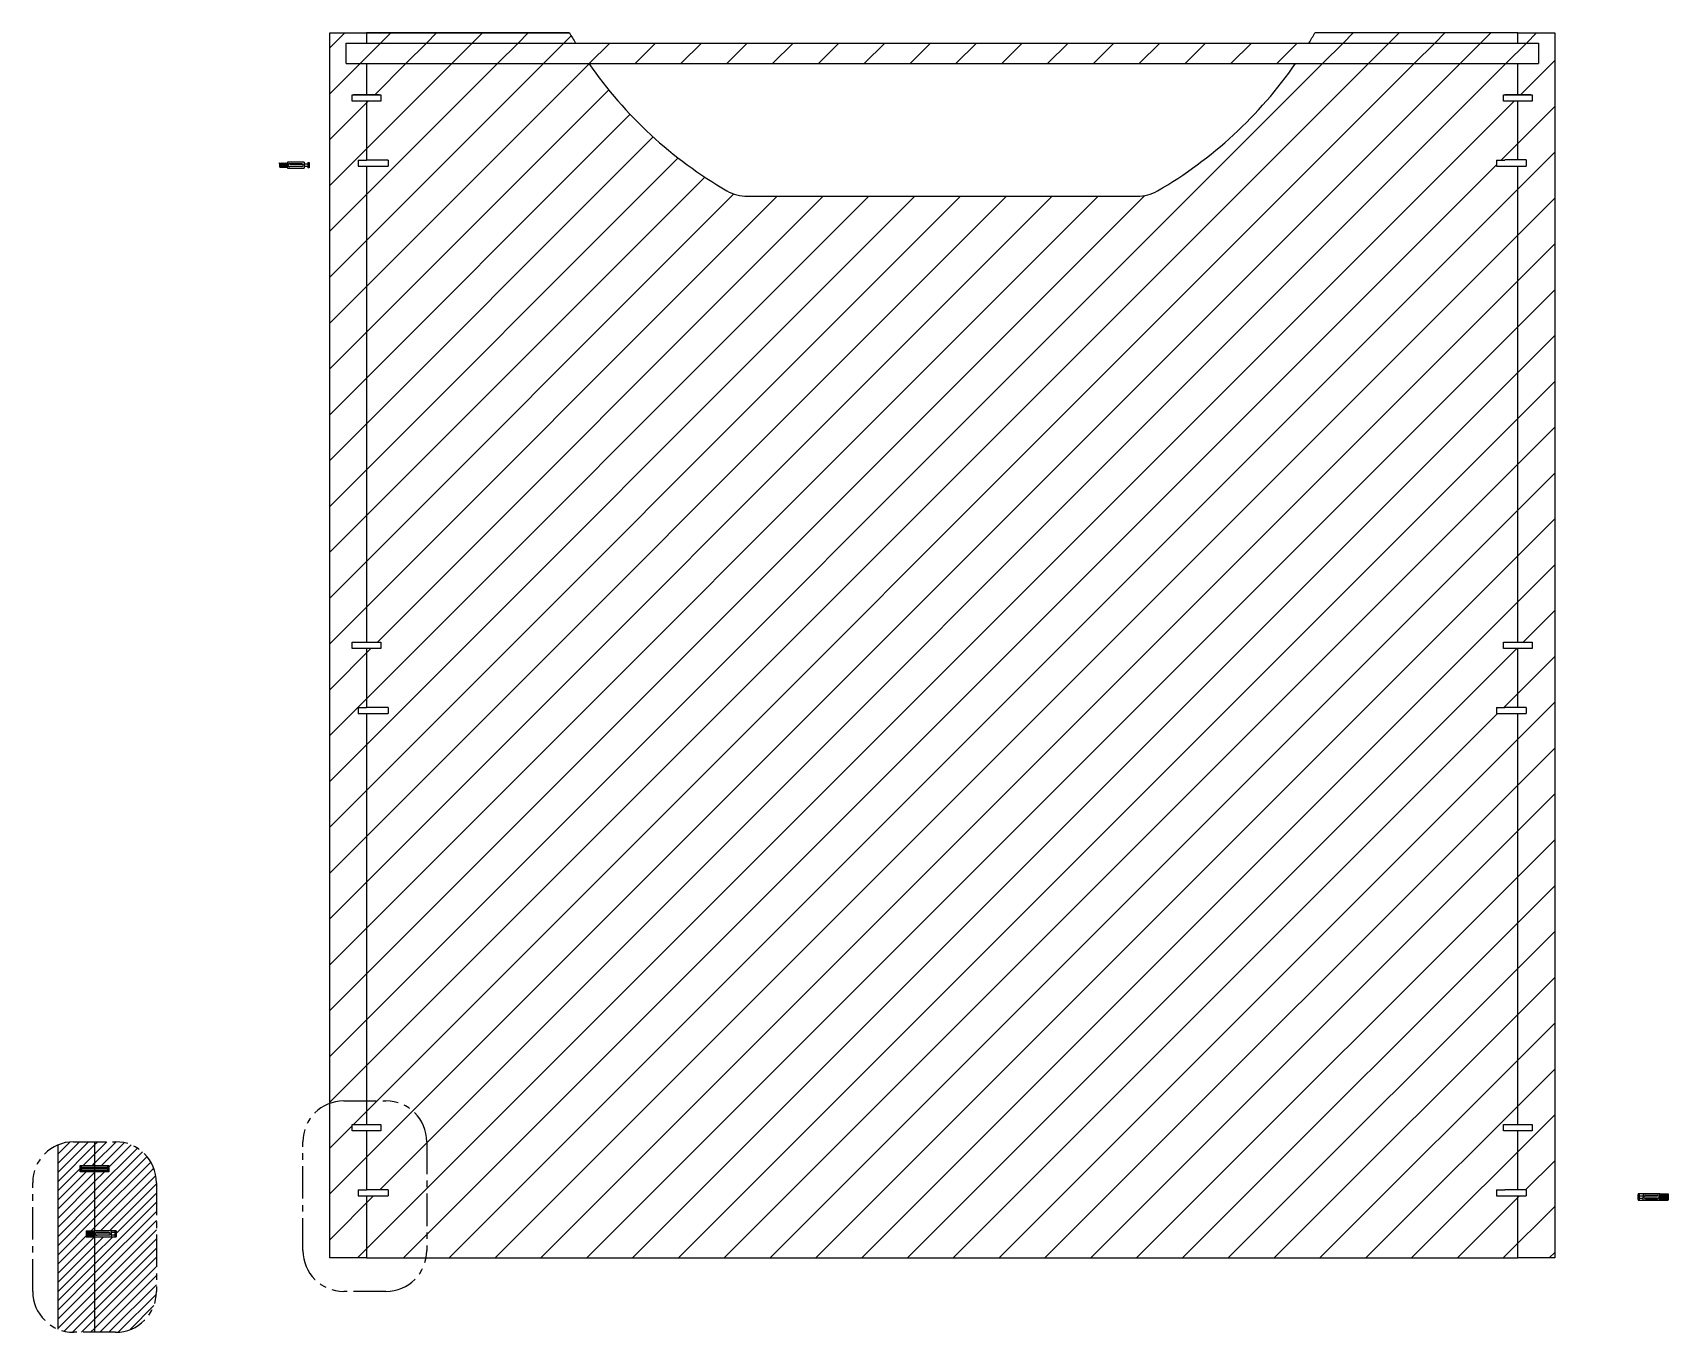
# Model space of a CAD drawing. Header units: millimetres. Extents: x -129 to 1482, y -328 to 477.
# Drawn here: x 885.3 to 965.4, y -328.3 to -264.6 of the extents above; entities that cross this region are included whole.
import ezdxf

# ---------------------------------------------------------------- set-up
doc = ezdxf.new("R2010")
doc.units = ezdxf.units.MM
doc.header["$LTSCALE"] = 0.05
doc.linetypes.add('CENTRO', pattern=[50.800000000000004, 31.75, -6.35, 6.35, -6.35])
doc.layers.add('costr', color=4, linetype='Continuous')
doc.layers.add('viti', color=1, linetype='Continuous')
pattern_1 = [(45, (0, 0), (-1.122532015133644, 1.122532015133644), [])]
pattern_2 = [(45, (0, 0), (-0.2245064030267289, 0.2245064030267289), [])]

msp = doc.modelspace()

# ---------------------------------------------------------------- hatches: boundary and pattern name
at = {"layer": 'costr'}
h = msp.add_hatch(dxfattribs=at)
h.set_pattern_fill('ANSI31', color=256, scale=0.5)
h.set_pattern_definition(pattern_1)
h.paths.add_polyline_path([(956.9497325061201, -297.67937761902), (957.3607294880045, -297.67937761902), (958.4182520444721, -297.6783983077998), (958.4182520444722, -297.9783983077999), (958.4182520444721, -297.9793776190201), (958.0072550625878, -297.9793776190201), (956.9497325061202, -297.9793776190202)], flags=16)
h.paths.add_polyline_path([(957.3039815880575, -294.485576523504), (958.7105285371183, -294.4829495483326), (958.7105285371184, -294.7973799456324), (957.3039815880576, -294.7976576795605), (957.3039815880576, -294.5477877178016)], flags=16)
h.paths.add_polyline_path([(956.9497325061203, -271.1685904910578), (956.9497325061202, -270.8685904910577), (957.3607294880046, -270.8685904910577), (958.4182520444722, -270.8676111798374), (958.4182520444723, -271.1676111798375), (958.4182520444722, -271.1685904910577), (958.0072550625879, -271.1685904910577)], flags=16)
h.paths.add_polyline_path([(957.3039815880572, -318.1071507794287), (958.7105285371181, -318.1045238042573), (958.7105285371182, -318.4189542015571), (957.3039815880574, -318.4192319354852), (957.3039815880574, -318.1693619737263)], flags=16)
h.paths.add_polyline_path([(957.3032441743084, -267.9847527703676), (957.3032441743084, -267.7348828086086), (957.3032441743082, -267.6726716143111), (958.7097911233691, -267.6700446391396), (958.7097911233692, -267.9844750364394)], flags=16)
h.paths.add_polyline_path([(956.9497325061199, -321.3070268749449), (957.3607294880043, -321.3070268749449), (958.4182520444718, -321.3060475637247), (958.418252044472, -321.6060475637248), (957.3607294880044, -321.6060475637249), (956.9497325061201, -321.6060475637249)], flags=16)
h.paths.add_polyline_path([(904.5572025159386, -316.9499722322498), (901.6072550625877, -316.9499722322498), (901.6072550625877, -318.1058377215658), (902.3107586212592, -318.1045238042573), (902.3107586212593, -318.4189542015571), (901.6072550625877, -318.4190931139531), (901.6072550625877, -321.3060475637244), (902.6649643136881, -321.3060475637245), (902.6649643136882, -321.6060475637246), (901.6072550625877, -321.6060475637246), (901.6072550625877, -324.6401647469825), (904.5572025159386, -324.6401647469825)], flags=17)
h.paths.add_polyline_path([(901.6072550625877, -321.6060475637246), (901.1964447753363, -321.6060475637246), (901.1964447753361, -321.3070268749447), (901.6072550625877, -321.3070268749447), (901.6072550625877, -318.4190931139531), (900.9042116721985, -318.4192319354852), (900.9042116721985, -318.1693619737263), (900.9042116721984, -318.1071507794287), (901.6072550625877, -318.1058377215658), (901.6072550625877, -316.9499722322498), (899.8072550625877, -316.9499722322498), (899.8072550625877, -324.6401647469825), (901.6072550625877, -324.6401647469825)])
h.paths.add_polyline_path([(959.0072550625878, -266.1401647469823), (958.0072550625878, -266.1401647469822), (958.0072550625879, -265.1401647469825), (959.0072550625879, -265.1401647469825)])
h.paths.add_polyline_path([(901.6072550625876, -266.1401647469823), (900.6072550625878, -266.1401647469823), (900.6072550625879, -265.1401647469825), (901.6072550625877, -265.1401647469825), (901.6072550625876, -264.6401647469825), (899.8072550625878, -264.6401647469825), (899.8072550625877, -316.9499722322498), (901.6072550625877, -316.9499722322498), (901.6072550625877, -297.9844733077999), (901.1962580807035, -297.9844733077999), (901.1962580807033, -297.68545261902), (901.6072550625877, -297.68545261902), (901.6072550625877, -294.7975187218341), (900.9035219341398, -294.7976576795605), (900.9035219341398, -294.5477877178016), (900.9035219341397, -294.485576523504), (901.6072550625876, -294.4842621774333), (901.6072550625876, -271.1736861798375), (901.1962580807035, -271.1736861798375), (901.1962580807033, -270.8746654910576), (901.6072550625876, -270.8746654910576), (901.6072550625876, -267.9846132336606), (900.9034742584494, -267.9847522008009), (900.9034742584494, -267.734882239042), (900.9034742584493, -267.6726710447444), (901.6072550625876, -267.6713566096309)])
edge = h.paths.add_edge_path()
edge.add_line((912.4963328534643, -266.1401647469823), (901.6072550625876, -266.1401647469823))
edge.add_line((901.6072550625876, -266.1401647469823), (901.6072550625876, -267.6713566146046))
edge.add_line((901.6072550625876, -267.6713566146046), (902.3100212075101, -267.6699155412373))
edge.add_line((902.3100212075101, -267.6699155412373), (902.3100212075102, -267.9844744668728))
edge.add_line((902.3100212075102, -267.9844744668728), (901.6072550625876, -267.9846132336606))
edge.add_line((901.6072550625876, -267.9846132336606), (901.6072550625876, -270.8736861798373))
edge.add_line((901.6072550625876, -270.8736861798373), (902.6647776190553, -270.8736861798374))
edge.add_line((902.6647776190553, -270.8736861798374), (902.6647776190554, -271.1736861798375))
edge.add_line((902.6647776190554, -271.1736861798375), (901.6072550625876, -271.1736861798375))
edge.add_line((901.6072550625876, -271.1736861798375), (901.6072550625876, -294.4842621774333))
edge.add_line((901.6072550625876, -294.4842621774333), (902.3100688832005, -294.4829495483326))
edge.add_line((902.3100688832005, -294.4829495483326), (902.3100688832006, -294.7973799456324))
edge.add_line((902.3100688832006, -294.7973799456324), (901.6072550625877, -294.7975187218341))
edge.add_line((901.6072550625877, -294.7975187218341), (901.6072550625877, -297.6844733077997))
edge.add_line((901.6072550625877, -297.6844733077997), (902.6647776190553, -297.6844733077997))
edge.add_line((902.6647776190553, -297.6844733077997), (902.6647776190554, -297.9844733077999))
edge.add_line((902.6647776190554, -297.9844733077999), (901.6072550625877, -297.9844733077999))
edge.add_line((901.6072550625877, -297.9844733077999), (901.6072550625877, -316.9499722322498))
edge.add_line((901.6072550625877, -316.9499722322498), (904.5572025159386, -316.9499722322498))
edge.add_line((904.5572025159386, -316.9499722322498), (904.5572025159386, -324.6401647469825))
edge.add_line((904.5572025159386, -324.6401647469825), (958.0072550625877, -324.6401647469825))
edge.add_line((958.0072550625877, -324.6401647469825), (959.8072550625877, -324.6401647469825))
edge.add_line((959.8072550625877, -324.6401647469825), (959.8072550625876, -264.6401647469825))
edge.add_line((959.8072550625876, -264.6401647469825), (958.0072550625877, -264.6401647469825))
edge.add_line((958.0072550625877, -264.6401647469825), (948.066045582442, -264.6401647469825))
edge.add_arc((929.8072550625732, -254.151696907771), 21.0568608501511, 328.54374757651954, 330.1254809570435, ccw=False)
edge.add_line((947.769575720251, -265.1401647469825), (958.007255062588, -265.1401647469825))
edge.add_line((958.007255062588, -265.1401647469825), (958.0072550625879, -266.1401647469823))
edge.add_line((958.0072550625879, -266.1401647469823), (947.1181772717109, -266.1401647469822))
edge.add_arc((929.807255062587, -254.1516969077762), 21.05686085013656, 300.05573595063703, 325.29593523053467, ccw=False)
edge.add_arc((939.3517354024976, -270.6461456861547), 1.999999999999375, 269.99999999999676, 300.05573595064317, ccw=False)
edge.add_line((939.3517354024975, -272.6461456861541), (920.2627747226777, -272.6461456861541))
edge.add_arc((920.2627747226769, -270.6461456861542), 1.999999999999886, 239.9442640493803, 270.0000000000228, ccw=False)
edge.add_arc((929.8072550625877, -254.1516969077781), 21.05686085013517, 214.7040647694622, 239.9442640493615, ccw=False)
edge = h.paths.add_edge_path()
edge.add_line((901.6072550625875, -265.1401647469825), (911.8449344049242, -265.1401647469825))
edge.add_arc((929.8072550625877, -254.1516969077781), 21.05686085013517, 209.8745190429593, 211.4562524234844, ccw=False)
edge.add_line((911.5484645427332, -264.6401647469825), (901.6072550625876, -264.6401647469825))
edge.add_line((901.6072550625876, -264.6401647469825), (901.6072550625875, -265.1401647469825))
h = msp.add_hatch(dxfattribs=at)
h.set_pattern_fill('ANSI31', color=256, scale=5)
h.set_pattern_definition([(45, (0, 0), (-11.22532015133644, 11.22532015133644), [])])
h.paths.add_polyline_path([(911.8449344049243, -265.1401647469825), (900.6072550625879, -265.1401647469825), (900.6072550625878, -266.1401647469823), (912.4963328534644, -266.1401647469823, -0.01417220345213227)])
h.paths.add_polyline_path([(959.0072550625879, -265.1401647469825), (947.7695757202509, -265.1401647469825, -0.01417220345213224), (947.1181772717108, -266.1401647469823), (959.0072550625878, -266.1401647469823)])
h = msp.add_hatch(dxfattribs=at)
h.set_pattern_fill('ANSI31', color=256, scale=0.5)
h.set_pattern_definition(pattern_1)
h.paths.add_polyline_path([(959.0072550625879, -265.1401647469825), (900.6072550625879, -265.1401647469825), (900.6072550625878, -266.1401647469823), (959.0072550625878, -266.1401647469823)])
h = msp.add_hatch(dxfattribs=at)
h.set_pattern_fill('ANSI31', color=256, scale=0.1)
h.set_pattern_definition(pattern_2)
h.paths.add_polyline_path([(888.2862290936259, -320.424109982351), (887.6463272260066, -320.4242421841721), (887.5831857032367, -320.4242429482272), (887.5831857032367, -320.3617579991638), (887.5826323122635, -320.3612103692931), (887.5826323122635, -320.2673875651522), (887.5826323122635, -320.1735647610113), (887.5831857032366, -320.1121617921707), (888.2862290936259, -320.1108487343078), (888.2862290936259, -318.9549832449918), (887.2545055576657, -318.9549832449918, 0.09888903340681622), (886.4862290936261, -319.1084320610809), (886.486229093626, -328.1291921145574, 0.09888903340683189), (887.2545055576657, -328.2826409306465), (888.2862290936259, -328.2826409306465), (888.2862290936259, -323.6110585764666), (887.8754188063746, -323.6110585764666), (887.8754188063743, -323.3120378876867), (888.2862290936259, -323.3120378876867)])
h = msp.add_hatch(dxfattribs=at)
h.set_pattern_fill('ANSI31', color=256, scale=0.1)
h.set_pattern_definition(pattern_2)
h.paths.add_polyline_path([(891.3179526295862, -320.9549832449918, 0.4142135623730951), (889.3179526295862, -318.9549832449918), (888.2862290936259, -318.9549832449918), (888.2862290936259, -320.154532798348), (888.9269591737685, -320.1527822863817), (888.9269591655257, -320.4239776094254), (888.2862290936259, -320.4241041266951), (888.2862290936259, -323.3110585764664), (889.3439383447263, -323.3110585764665), (889.3439383447264, -323.6110585764666), (888.2862290936259, -323.6110585764666), (888.2862290936259, -328.2826409306465), (889.3179526295862, -328.2826409306465, 0.4142135623730947), (891.3179526295862, -326.2826409306465)])
h.paths.add_polyline_path([(888.9897326522974, -320.173491641273), (888.9891792613244, -320.1729288435434), (888.9897326522976, -320.2667500156396)], flags=16)

# ---------------------------------------------------------------- linework, layer by layer
for p, q in [((899.8072550625877, -324.6401647469825), (899.8072550625878, -264.6401647469825)), ((899.8072550625878, -264.6401647469825), (901.6072550625876, -264.6401647469825)), ((900.6072550625878, -266.1401647469823), (900.6072550625879, -265.1401647469825)), ((900.6072550625879, -265.1401647469825), (959.0072550625879, -265.1401647469825)), ((901.6072550625876, -264.6401647469825), (901.6072550625875, -265.1401647469824)), ((901.6072550625876, -264.6401647469825), (911.5484645427332, -264.6401647469825)), ((911.5484645427332, -264.6401647469825), (901.6072550625876, -264.6401647469825)), ((958.0072550625877, -264.6401647469825), (948.066045582442, -264.6401647469825)), ((958.0072550625877, -264.6401647469825), (959.8072550625876, -264.6401647469825)), ((958.0072550625879, -265.1401647469825), (958.0072550625879, -264.6401647469825)), ((959.0072550625879, -265.1401647469825), (959.0072550625878, -266.1401647469823)), ((959.8072550625876, -264.6401647469825), (959.8072550625877, -324.6401647469825)), ((900.6072550625878, -266.1401647469823), (959.0072550625878, -266.1401647469823)), ((901.6072550625873, -266.1401647469823), (901.6072550625875, -267.6713566146046)), ((958.0072550625879, -267.6713566146045), (958.0072550625879, -266.1401647469823)), ((901.6072550625876, -267.9846068017817), (901.6072550625873, -270.8746654910576)), ((958.0072550625878, -270.8676111798374), (958.0072550625879, -267.9846068017815)), ((901.6072550625873, -271.1736861798375), (901.6072550625877, -294.4842621774333)), ((958.0072550625878, -294.4842630359183), (958.0072550625879, -271.1685904910577)), ((920.2627747226777, -272.6461456861541), (939.3517354024975, -272.6461456861541)), ((901.6072550625876, -294.7975187218341), (901.6072550625875, -297.68545261902)), ((958.0072550625878, -297.6783983077997), (958.007255062588, -294.7975188125965)), ((901.6072550625875, -297.9844733078), (901.6072550625879, -318.1058377215658)), ((958.0072550625877, -318.105837291843), (958.007255062588, -297.9793776190201)), ((901.6072550625879, -318.4190931139531), (901.6072550625879, -321.3070268749447)), ((958.0072550625877, -321.3060475637247), (958.0072550625877, -318.4190930685211)), ((886.4862290936261, -319.1084320610809), (886.486229093626, -328.1291921145574)), ((888.2862290936259, -318.9549832449918), (888.2862290936259, -328.2826409306465)), ((901.6072550625878, -321.6060475637247), (901.6072550625877, -324.6401647469825)), ((958.0072550625877, -324.6401647469825), (958.0072550625875, -321.6060475637248)), ((901.6072550625877, -324.6401647469825), (899.8072550625877, -324.6401647469825)), ((901.6072550625877, -324.6401647469825), (958.0072550625877, -324.6401647469825)), ((959.8072550625877, -324.6401647469825), (958.0072550625877, -324.6401647469825))]:
    msp.add_line(p, q)
for centre, radius, start, end in [((929.8072550625876, -254.1516969077783), 21.05686085013495, 209.8745190429649, 211.456252423484), ((929.8072550625876, -254.1516969077783), 21.05686085013495, 328.543747576516, 330.1254809570351), ((929.8072550625876, -254.1516969077783), 21.05686085013495, 214.7040647694619, 239.9442640493565), ((929.8072550625876, -254.1516969077783), 21.05686085013495, 300.0557359506435, 325.2959352305381), ((920.2627747226777, -270.6461456861541), 2, 239.9442640493565, 270), ((939.3517354024975, -270.6461456861541), 2, 270, 300.0557359506435)]:
    msp.add_arc(centre, radius, start, end)
for p, q in [((901.6072550625876, -264.6401647469825), (901.6072550625876, -264.6401647469825)), ((900.9035219341398, -294.5477877178016), (900.9035219341397, -294.485576523504)), ((900.9042116721985, -318.1693619737263), (900.9042116721984, -318.1071507794287))]:
    msp.add_line(p, q, dxfattribs=at)
at = {"layer": 'costr', "linetype": 'CENTRO'}
for points in [[(900.493755444018, -316.9499722322498), (902.5572025159386, -316.9499722322498, -0.414213562373095), (904.5572025159386, -318.9499722322498), (904.5572025159386, -324.2776299179045, -0.414213562373095), (902.5572025159386, -326.2776299179045), (900.493755444018, -326.2776299179045, -0.414213562373095), (898.493755444018, -324.2776299179045), (898.493755444018, -318.9499722322498, -0.414213562373095)], [(887.2545055576657, -318.9549832449918), (889.3179526295862, -318.9549832449918, -0.414213562373095), (891.3179526295862, -320.9549832449918), (891.3179526295862, -326.2826409306465, -0.414213562373095), (889.3179526295862, -328.2826409306465), (887.2545055576657, -328.2826409306465, -0.414213562373095), (885.2545055576657, -326.2826409306465), (885.2545055576657, -320.9549832449918, -0.414213562373095)]]:
    msp.add_lwpolyline(points, format="xyb", close=True, dxfattribs=at)
at = {"layer": 'viti'}
for p, q in [((900.9034742584493, -267.6726710447444), (902.3100212075101, -267.670044069573)), ((900.9034742584494, -267.734882239042), (900.9034742584493, -267.6726710447444)), ((900.9034742584494, -267.9847522008009), (900.9034742584494, -267.734882239042)), ((902.3100212075102, -267.9844744668728), (900.9034742584494, -267.9847522008009)), ((902.2473419817125, -267.670044069573), (900.9662488356275, -267.6726710447443)), ((902.2478011212652, -267.9844744668727), (900.9671691721924, -267.9847390416214)), ((902.3100212075101, -267.670044069573), (902.3100212075102, -267.9844744668728)), ((957.3032441743082, -267.6726716143111), (958.7097911233691, -267.6700446391396)), ((957.3032441743084, -267.7348828086086), (957.3032441743082, -267.6726716143111)), ((957.3032441743084, -267.9847527703676), (957.3032441743084, -267.7348828086086)), ((958.7097911233692, -267.9844750364394), (957.3032441743084, -267.9847527703676)), ((958.6473419817127, -267.6700440695728), (957.3662488356277, -267.6726710447442)), ((958.6478011212654, -267.9844744668725), (957.3671691721926, -267.9847390416213)), ((958.7097911233691, -267.6700446391396), (958.7097911233692, -267.9844750364394)), ((897.3394576578702, -271.0282847610783), (897.343265497244, -271.0108790688327)), ((897.3833454747072, -271.2179263600582), (897.3394576578702, -271.0282847610783)), ((897.7343080752667, -271.0414982167089), (897.340024134091, -271.0414982167097)), ((897.340024134091, -271.0414982167097), (897.340024134091, -271.2047129044257)), ((897.340024134091, -271.2047129044262), (897.7343080752667, -271.2047129044264)), ((897.3982206992586, -271.2483434298646), (897.343265497244, -271.0108790688327)), ((897.3543328824215, -271.0248422614684), (897.343265497244, -271.0108790688327)), ((897.3982206992586, -271.2144838604482), (897.3543328824215, -271.0248422614684)), ((897.3982206992586, -271.2483434298646), (897.3833454747072, -271.2179263600582)), ((897.3982206992586, -271.2483434298646), (897.3982206992586, -271.2144838604481)), ((897.4044216998612, -271.0282847610783), (897.4082295392351, -271.0108790688327)), ((897.4483095166983, -271.2179263600582), (897.4044216998612, -271.0282847610783)), ((897.4631847412496, -271.2483434298646), (897.4082295392351, -271.0108790688327)), ((897.4192969244126, -271.0248422614684), (897.4082295392351, -271.0108790688327)), ((897.4631847412496, -271.2144838604482), (897.4192969244126, -271.0248422614684)), ((897.4631847412496, -271.2483434298646), (897.4483095166983, -271.2179263600582)), ((897.4631847412496, -271.2483434298646), (897.4631847412496, -271.2144838604481)), ((897.4693857418523, -271.0282847610783), (897.4731935812262, -271.0108790688327)), ((897.5132735586893, -271.2179263600582), (897.4693857418523, -271.0282847610783)), ((897.5281487832407, -271.2483434298646), (897.4731935812262, -271.0108790688327)), ((897.4842609664037, -271.0248422614684), (897.4731935812262, -271.0108790688327)), ((897.5281487832407, -271.2144838604482), (897.4842609664037, -271.0248422614684)), ((897.5281487832407, -271.2483434298646), (897.5132735586893, -271.2179263600582)), ((897.5281487832407, -271.2483434298646), (897.5281487832407, -271.2144838604481)), ((897.5343497838434, -271.0282847610783), (897.5381576232172, -271.0108790688327)), ((897.5782376006804, -271.2179263600582), (897.5343497838434, -271.0282847610783)), ((897.5931128252317, -271.2483434298646), (897.5381576232172, -271.0108790688327)), ((897.5492250083947, -271.0248422614684), (897.5381576232172, -271.0108790688327)), ((897.5931128252317, -271.2144838604482), (897.5492250083947, -271.0248422614684)), ((897.5931128252317, -271.2483434298646), (897.5782376006804, -271.2179263600582)), ((897.5931128252317, -271.2483434298646), (897.5931128252317, -271.2144838604481)), ((897.5993138258344, -271.0282847610783), (897.6031216652083, -271.0108790688327)), ((897.6432016426714, -271.2179263600582), (897.5993138258344, -271.0282847610783)), ((897.6580768672228, -271.2483434298646), (897.6031216652083, -271.0108790688327)), ((897.6141890503858, -271.0248422614684), (897.6031216652083, -271.0108790688327)), ((897.6580768672228, -271.2144838604482), (897.6141890503858, -271.0248422614684)), ((897.6580768672228, -271.2483434298646), (897.6432016426714, -271.2179263600582)), ((897.6580768672228, -271.2483434298646), (897.6580768672228, -271.2144838604481)), ((897.6642778678255, -271.0282847610783), (897.6680857071993, -271.0108790688327)), ((897.7081656846625, -271.2179263600582), (897.6642778678255, -271.0282847610783)), ((897.7230409092139, -271.2483434298646), (897.6680857071993, -271.0108790688327)), ((897.6791530923769, -271.0248422614684), (897.6680857071993, -271.0108790688327)), ((897.7230409092139, -271.2144838604482), (897.6791530923769, -271.0248422614684)), ((897.7230409092139, -271.2483434298646), (897.7081656846625, -271.2179263600582)), ((897.7230409092139, -271.2483434298646), (897.7230409092139, -271.2144838604481)), ((898.5459346014849, -270.9791805605684), (897.7343080752667, -270.9791805605684)), ((897.7343080752667, -270.9791805605684), (897.7343080752667, -271.2670305605685)), ((897.7343080752667, -271.2670305605685), (898.5450246014849, -271.2670305605684)), ((898.437526545884, -271.1934886064096), (897.8460301000796, -271.1933031391701)), ((898.437526545884, -271.0527225147268), (897.8460468750269, -271.0529086596439)), ((898.4376050785498, -271.1934860513991), (897.8461255681958, -271.1939598851974)), ((898.4611350153426, -271.086185879341), (897.8461550153427, -271.086185879341)), ((897.8461550153427, -271.1637958793409), (898.4600150153427, -271.163795879341)), ((898.5459346014849, -270.9791805605684), (898.5450246014849, -271.2670305605684)), ((898.7315296014849, -271.0640505605693), (898.5454796014849, -271.0640505605683)), ((898.7324032890093, -271.1793339392319), (898.5463746594562, -271.1821537772748)), ((898.7315296014849, -270.9954505605682), (898.7315296014849, -271.2479405605683)), ((898.7315296014849, -270.9954505605682), (898.7918306317342, -270.9954505605682)), ((898.7918306317342, -271.2479405605683), (898.7315296014849, -271.2479405605683)), ((898.7918306317342, -270.9954505605682), (898.7918306317342, -271.2479405605683)), ((901.1962580807033, -270.8746654910576), (901.1962580807035, -271.1736861798375)), ((901.1962580807033, -270.8746654910576), (901.6072550625877, -270.8746654910576)), ((901.1962580807035, -271.1736861798375), (901.6072550625878, -271.1736861798375)), ((902.6647776190553, -270.8736861798374), (901.6072550625876, -270.8736861798373)), ((901.6072550625878, -271.1736861798375), (902.6647776190554, -271.1736861798375)), ((902.6647776190553, -270.8736861798374), (902.6647776190554, -271.1736861798375)), ((956.9497325061202, -270.8685904910577), (956.9497325061203, -271.1685904910578)), ((956.9497325061202, -270.8685904910577), (957.3607294880046, -270.8685904910577)), ((956.9497325061203, -271.1685904910578), (958.0072550625879, -271.1685904910577)), ((958.4182520444722, -270.8676111798374), (957.3607294880045, -270.8676111798374)), ((958.0072550625879, -271.1685904910577), (958.4182520444722, -271.1685904910577)), ((958.4182520444722, -270.8676111798374), (958.4182520444723, -271.1676111798375)), ((958.4182520444722, -271.1685904910577), (958.4182520444722, -271.1625154910578)), ((900.9035219341397, -294.485576523504), (902.3100688832005, -294.4829495483326)), ((900.9035219341398, -294.7976576795605), (900.9035219341398, -294.5477877178016)), ((902.3100688832006, -294.7973799456324), (900.9035219341398, -294.7976576795605)), ((902.3100688832005, -294.4829495483326), (902.3100688832006, -294.7973799456324)), ((957.3039815880575, -294.485576523504), (958.7105285371183, -294.4829495483326)), ((957.3039815880576, -294.5477877178016), (957.3039815880575, -294.485576523504)), ((957.3039815880576, -294.7976576795605), (957.3039815880576, -294.5477877178016)), ((958.7105285371184, -294.7973799456324), (957.3039815880576, -294.7976576795605)), ((958.7105285371183, -294.4829495483326), (958.7105285371184, -294.7973799456324)), ((901.1962580807033, -297.68545261902), (901.1962580807035, -297.9844733077999)), ((901.1962580807033, -297.68545261902), (901.6072550625877, -297.68545261902)), ((901.1962580807035, -297.9844733077999), (901.6072550625878, -297.9844733077999)), ((902.6647776190553, -297.6844733077997), (901.6072550625876, -297.6844733077997)), ((901.6072550625878, -297.9844733077999), (902.6647776190554, -297.9844733077999)), ((902.6647776190553, -297.6844733077997), (902.6647776190554, -297.9844733077999)), ((956.9497325061201, -297.67937761902), (956.9497325061202, -297.9793776190202)), ((956.9497325061201, -297.67937761902), (957.3607294880045, -297.67937761902)), ((956.9497325061202, -297.9793776190202), (958.0072550625878, -297.9793776190201)), ((958.4182520444721, -297.6783983077998), (957.3607294880044, -297.6783983077997)), ((958.0072550625878, -297.9793776190201), (958.4182520444721, -297.9793776190201)), ((958.4182520444721, -297.6783983077998), (958.4182520444722, -297.9783983077999)), ((958.4182520444721, -297.9793776190201), (958.4182520444721, -297.9733026190202)), ((900.9042116721984, -318.1071507794287), (902.3107586212592, -318.1045238042573)), ((900.9042116721985, -318.4192319354852), (900.9042116721985, -318.1693619737263)), ((902.3107586212593, -318.4189542015571), (900.9042116721985, -318.4192319354852)), ((902.3107586212592, -318.1045238042573), (902.3107586212593, -318.4189542015571)), ((957.3039815880572, -318.1071507794287), (958.7105285371181, -318.1045238042573)), ((957.3039815880574, -318.1693619737263), (957.3039815880572, -318.1071507794287)), ((957.3039815880574, -318.4192319354852), (957.3039815880574, -318.1693619737263)), ((958.7105285371182, -318.4189542015571), (957.3039815880574, -318.4192319354852)), ((958.7105285371181, -318.1045238042573), (958.7105285371182, -318.4189542015571)), ((887.6454059788196, -320.1120455848026), (887.5826323122635, -320.1735647610113)), ((887.5826323122635, -320.1735647610113), (887.5826323122635, -320.2673875651522)), ((887.5826323122635, -320.3612103692931), (887.5826323122635, -320.2673875651522)), ((887.6463272260066, -320.4242421841721), (887.5826323122635, -320.3612103692931)), ((887.5831857032366, -320.1121617921707), (888.9897326522974, -320.1095348169993)), ((887.5831857032367, -320.1743729864683), (887.5831857032366, -320.1121617921707)), ((887.5831857032367, -320.4242429482272), (887.5831857032367, -320.1743729864683)), ((888.9897326522976, -320.4239652142991), (887.5831857032367, -320.4242429482272)), ((887.6463272260066, -320.4242421841721), (887.6454059788196, -320.1120455848026)), ((888.9269591750794, -320.1527822863781), (887.645539393847, -320.1562831999929)), ((887.645867057724, -320.2117194195416), (888.9269591750794, -320.2082338958689)), ((888.9269591750794, -320.2680601409897), (887.645867057724, -320.2680601409893)), ((887.645867057724, -320.3236201409897), (888.9269591750794, -320.3236201409897)), ((888.9269591750794, -320.3791001409897), (887.6463272260064, -320.3791001409894)), ((888.9269591655257, -320.4239776094254), (888.9269591750794, -320.1096511159035)), ((888.9269591750794, -320.1096511159035), (888.9891792613244, -320.1729288435434)), ((888.9269591655257, -320.4239776094254), (888.9902860432708, -320.3605711877548)), ((888.9891792613244, -320.1729288435434), (888.9897326522976, -320.2667500156492)), ((888.9897326522974, -320.1095348169993), (888.9897326522976, -320.4239652142991)), ((888.9902860432708, -320.3605711877548), (888.9897326522976, -320.2667500156492)), ((901.1964447753361, -321.3070268749447), (901.1964447753363, -321.6060475637246)), ((901.1964447753361, -321.3070268749447), (901.6074417572205, -321.3070268749447)), ((901.1964447753363, -321.6060475637246), (901.6074417572206, -321.6060475637246)), ((902.6649643136881, -321.3060475637245), (901.6074417572204, -321.3060475637244)), ((901.6074417572206, -321.6060475637246), (902.6649643136882, -321.6060475637246)), ((902.6649643136881, -321.3060475637245), (902.6649643136882, -321.6060475637246)), ((956.9497325061199, -321.3070268749449), (956.9497325061201, -321.6060475637249)), ((956.9497325061199, -321.3070268749449), (957.3607294880043, -321.3070268749449)), ((956.9497325061201, -321.6060475637249), (957.3607294880044, -321.6060475637249)), ((958.4182520444718, -321.3060475637247), (957.3607294880042, -321.3060475637246)), ((957.3607294880044, -321.6060475637249), (958.418252044472, -321.6060475637248)), ((958.4182520444718, -321.3060475637247), (958.418252044472, -321.6060475637248)), ((964.9614216008171, -321.5086914245419), (963.9038990443494, -321.5086914245418)), ((963.9038990443494, -321.5086914245418), (963.9038990443495, -321.808691424542)), ((963.9038990443495, -321.7863464245422), (963.9038990443495, -321.5338564245421)), ((963.9038990443495, -321.5338564245421), (963.9642000745988, -321.5338564245421)), ((963.9642000745988, -321.7863464245422), (963.9038990443495, -321.7863464245422)), ((963.9038990443495, -321.808691424542), (964.9614216008171, -321.8086914245419)), ((963.9633263870744, -321.6024630458784), (964.1493550166275, -321.5996432078355)), ((963.9642000745988, -321.7863464245422), (963.9642000745988, -321.5338564245421)), ((963.9642000745988, -321.7177464245411), (964.1502500745988, -321.7177464245421)), ((964.1497950745988, -321.802616424542), (964.1507050745988, -321.514766424542)), ((964.1497950745988, -321.802616424542), (964.9614216008171, -321.802616424542)), ((964.9614216008171, -321.5147664245418), (964.1507050745988, -321.514766424542)), ((964.2345946607411, -321.6956111057694), (964.849574660741, -321.6956111057694)), ((964.849574660741, -321.6180011057695), (964.235714660741, -321.6180011057693)), ((964.2581245975339, -321.5883109337113), (964.8496041078879, -321.587837099913)), ((964.2582031301997, -321.5883083787008), (964.8496995760041, -321.5884938459403)), ((964.2582031301997, -321.7290744703835), (964.8496828010568, -321.7288883254665)), ((964.9614216008171, -321.8086914245419), (964.9614216008171, -321.5086914245419)), ((964.9614216008171, -321.5086914245419), (965.3724185827015, -321.5086914245419)), ((964.9614216008171, -321.802616424542), (964.9614216008171, -321.5147664245418)), ((965.3557055419927, -321.5770840806842), (964.9614216008171, -321.577084080684)), ((964.9614216008171, -321.7402987684015), (965.3557055419927, -321.7402987684007)), ((964.9614216008171, -321.8086914245419), (965.3724185827014, -321.8086914245419)), ((964.9726887668699, -321.5334535552458), (965.0276439688844, -321.7709179162777)), ((964.9726887668699, -321.5334535552458), (964.9726887668699, -321.5673131246622)), ((964.9726887668699, -321.5334535552458), (964.9875639914212, -321.5638706250522)), ((964.9726887668699, -321.5673131246621), (965.0165765837069, -321.756954723642)), ((964.9875639914212, -321.5638706250522), (965.0314518082582, -321.753512224032)), ((965.0165765837069, -321.756954723642), (965.0276439688844, -321.7709179162777)), ((965.0314518082582, -321.753512224032), (965.0276439688844, -321.7709179162777)), ((965.0376528088609, -321.5334535552458), (965.0926080108754, -321.7709179162777)), ((965.0376528088609, -321.5334535552458), (965.0376528088609, -321.5673131246622)), ((965.0376528088609, -321.5334535552458), (965.0525280334123, -321.5638706250522)), ((965.0376528088609, -321.5673131246621), (965.0815406256979, -321.756954723642)), ((965.0525280334123, -321.5638706250522), (965.0964158502493, -321.753512224032)), ((965.0815406256979, -321.756954723642), (965.0926080108754, -321.7709179162777)), ((965.0964158502493, -321.753512224032), (965.0926080108754, -321.7709179162777)), ((965.102616850852, -321.5334535552458), (965.1575720528665, -321.7709179162777)), ((965.102616850852, -321.5334535552458), (965.102616850852, -321.5673131246622)), ((965.102616850852, -321.5334535552458), (965.1174920754033, -321.5638706250522)), ((965.102616850852, -321.5673131246621), (965.146504667689, -321.756954723642)), ((965.1174920754033, -321.5638706250522), (965.1613798922403, -321.753512224032)), ((965.146504667689, -321.756954723642), (965.1575720528665, -321.7709179162777)), ((965.1613798922403, -321.753512224032), (965.1575720528665, -321.7709179162777)), ((965.167580892843, -321.5334535552458), (965.2225360948576, -321.7709179162777)), ((965.167580892843, -321.5334535552458), (965.167580892843, -321.5673131246622)), ((965.167580892843, -321.5334535552458), (965.1824561173944, -321.5638706250522)), ((965.167580892843, -321.5673131246621), (965.21146870968, -321.756954723642)), ((965.1824561173944, -321.5638706250522), (965.2263439342314, -321.753512224032)), ((965.21146870968, -321.756954723642), (965.2225360948576, -321.7709179162777)), ((965.2263439342314, -321.753512224032), (965.2225360948576, -321.7709179162777)), ((965.2325449348341, -321.5334535552458), (965.2875001368486, -321.7709179162777)), ((965.2325449348341, -321.5334535552458), (965.2325449348341, -321.5673131246622)), ((965.2325449348341, -321.5334535552458), (965.2474201593855, -321.5638706250522)), ((965.2325449348341, -321.5673131246621), (965.2764327516711, -321.756954723642)), ((965.2474201593855, -321.5638706250522), (965.2913079762225, -321.753512224032)), ((965.2764327516711, -321.756954723642), (965.2875001368486, -321.7709179162777)), ((965.2913079762225, -321.753512224032), (965.2875001368486, -321.7709179162777)), ((965.2975089768252, -321.5334535552458), (965.3524641788397, -321.7709179162777)), ((965.2975089768252, -321.5334535552458), (965.2975089768252, -321.5673131246622)), ((965.2975089768252, -321.5334535552458), (965.3123842013765, -321.5638706250522)), ((965.2975089768252, -321.5673131246621), (965.3413967936622, -321.756954723642)), ((965.3123842013765, -321.5638706250522), (965.3562720182135, -321.753512224032)), ((965.3413967936622, -321.756954723642), (965.3524641788397, -321.7709179162777)), ((965.3562720182135, -321.753512224032), (965.3524641788397, -321.7709179162777)), ((965.3557055419927, -321.7402987684007), (965.3557055419927, -321.5770840806846)), ((965.3724185827015, -321.5086914245419), (965.3724185827015, -321.5147664245418)), ((965.3724185827015, -321.5147664245418), (965.3724185827014, -321.802616424542)), ((965.3724185827014, -321.8086914245419), (965.3724185827014, -321.802616424542)), ((887.8754188063743, -323.3120378876867), (887.8754188063746, -323.6110585764666)), ((887.8754188063743, -323.3120378876867), (888.2864157882588, -323.3120378876867)), ((887.8754188063746, -323.6110585764666), (888.2864157882589, -323.6110585764666)), ((887.8915653708624, -323.3676477769766), (887.8953732102362, -323.3502420847309)), ((887.9354531876994, -323.5572893759564), (887.8915653708624, -323.3676477769766)), ((888.2864157882589, -323.3808612326071), (887.8921318470832, -323.3808612326079)), ((887.8921318470832, -323.3808612326079), (887.8921318470832, -323.544075920324)), ((887.8921318470832, -323.5440759203244), (888.2864157882589, -323.5440759203246)), ((887.9503284122508, -323.5877064457628), (887.8953732102362, -323.3502420847309)), ((887.9064405954138, -323.3642052773666), (887.8953732102362, -323.3502420847309)), ((887.9503284122508, -323.5538468763465), (887.9064405954138, -323.3642052773666)), ((887.9503284122508, -323.5877064457628), (887.9354531876994, -323.5572893759564)), ((887.9503284122508, -323.5877064457628), (887.9503284122508, -323.5538468763464)), ((887.9565294128535, -323.3676477769766), (887.9603372522273, -323.3502420847309)), ((888.0004172296905, -323.5572893759564), (887.9565294128535, -323.3676477769766)), ((888.0152924542418, -323.5877064457628), (887.9603372522273, -323.3502420847309)), ((887.9714046374048, -323.3642052773666), (887.9603372522273, -323.3502420847309)), ((888.0152924542418, -323.5538468763465), (887.9714046374048, -323.3642052773666)), ((888.0152924542418, -323.5877064457628), (888.0004172296905, -323.5572893759564)), ((888.0152924542418, -323.5877064457628), (888.0152924542418, -323.5538468763464)), ((888.0214934548445, -323.3676477769766), (888.0253012942184, -323.3502420847309)), ((888.0653812716815, -323.5572893759564), (888.0214934548445, -323.3676477769766)), ((888.0802564962329, -323.5877064457628), (888.0253012942184, -323.3502420847309)), ((888.0363686793959, -323.3642052773666), (888.0253012942184, -323.3502420847309)), ((888.0802564962329, -323.5538468763465), (888.0363686793959, -323.3642052773666)), ((888.0802564962329, -323.5877064457628), (888.0653812716815, -323.5572893759564)), ((888.0802564962329, -323.5877064457628), (888.0802564962329, -323.5538468763464)), ((888.0864574968356, -323.3676477769766), (888.0902653362094, -323.3502420847309)), ((888.1303453136726, -323.5572893759564), (888.0864574968356, -323.3676477769766)), ((888.145220538224, -323.5877064457628), (888.0902653362094, -323.3502420847309)), ((888.1013327213869, -323.3642052773666), (888.0902653362094, -323.3502420847309)), ((888.145220538224, -323.5538468763465), (888.1013327213869, -323.3642052773666)), ((888.145220538224, -323.5877064457628), (888.1303453136726, -323.5572893759564)), ((888.145220538224, -323.5877064457628), (888.145220538224, -323.5538468763464)), ((888.1514215388266, -323.3676477769766), (888.1552293782005, -323.3502420847309)), ((888.1953093556637, -323.5572893759564), (888.1514215388266, -323.3676477769766)), ((888.210184580215, -323.5877064457628), (888.1552293782005, -323.3502420847309)), ((888.166296763378, -323.3642052773666), (888.1552293782005, -323.3502420847309)), ((888.210184580215, -323.5538468763465), (888.166296763378, -323.3642052773666)), ((888.210184580215, -323.5877064457628), (888.1953093556637, -323.5572893759564)), ((888.210184580215, -323.5877064457628), (888.210184580215, -323.5538468763464)), ((888.2163855808177, -323.3676477769766), (888.2201934201915, -323.3502420847309)), ((888.2602733976547, -323.5572893759564), (888.2163855808177, -323.3676477769766)), ((888.2751486222061, -323.5877064457628), (888.2201934201915, -323.3502420847309)), ((888.2312608053691, -323.3642052773666), (888.2201934201915, -323.3502420847309)), ((888.2751486222061, -323.5538468763465), (888.2312608053691, -323.3642052773666)), ((888.2751486222061, -323.5877064457628), (888.2602733976547, -323.5572893759564)), ((888.2751486222061, -323.5877064457628), (888.2751486222061, -323.5538468763464)), ((889.3439383447263, -323.3110585764665), (888.2864157882586, -323.3110585764664)), ((889.0980423144771, -323.3185435764666), (888.2864157882589, -323.3185435764666)), ((888.2864157882589, -323.3185435764666), (888.2864157882589, -323.6063935764668)), ((888.2864157882589, -323.6063935764668), (889.0971323144771, -323.6063935764666)), ((888.2864157882589, -323.6110585764666), (889.3439383447264, -323.6110585764666)), ((888.9896342588762, -323.5328516223078), (888.3981378130718, -323.5326661550683)), ((888.9896342588762, -323.3920855306251), (888.3981545880191, -323.3922716755421)), ((888.989712791542, -323.5328490672973), (888.398233281188, -323.5333229010956)), ((889.0132427283348, -323.4255488952392), (888.3982627283349, -323.4255488952392)), ((888.3982627283349, -323.5031588952392), (889.0121227283349, -323.5031588952393)), ((889.0980423144771, -323.3185435764666), (889.0971323144771, -323.6063935764666)), ((889.2836373144771, -323.4034135764675), (889.0975873144771, -323.4034135764665)), ((889.2845110020015, -323.5186969551302), (889.0984823724484, -323.5215167931731)), ((889.2836373144771, -323.3348135764664), (889.2836373144771, -323.5873035764665)), ((889.2836373144771, -323.3348135764664), (889.3439383447264, -323.3348135764664)), ((889.3439383447264, -323.5873035764665), (889.2836373144771, -323.5873035764665)), ((889.3439383447263, -323.3110585764665), (889.3439383447264, -323.6110585764666)), ((889.3439383447264, -323.3348135764664), (889.3439383447264, -323.5873035764665))]:
    msp.add_line(p, q, dxfattribs=at)
for centre, radius, start, end in [((897.8407141387926, -271.1234372695319), 0.07072992922721001, 85.67603836663685, 278.8985420547597), ((898.4352759856934, -271.1231055605683), 0.07041901847557518, 271.8314592393349, 88.16854076069119), ((964.2604536903904, -321.658691424542), 0.07041901847557518, 91.83145923933165, 268.1685407606977), ((964.8550155372911, -321.6583597155785), 0.07072992922721001, 265.6760383666303, 98.89854205476306), ((888.3928218517848, -323.4628002854301), 0.07072992922721001, 85.67603836663685, 278.8985420547596), ((888.9873836986856, -323.4624685764666), 0.07041901847557518, 271.8314592393349, 88.16854076069119)]:
    msp.add_arc(centre, radius, start, end, dxfattribs=at)

doc.saveas('drawing.dxf')
